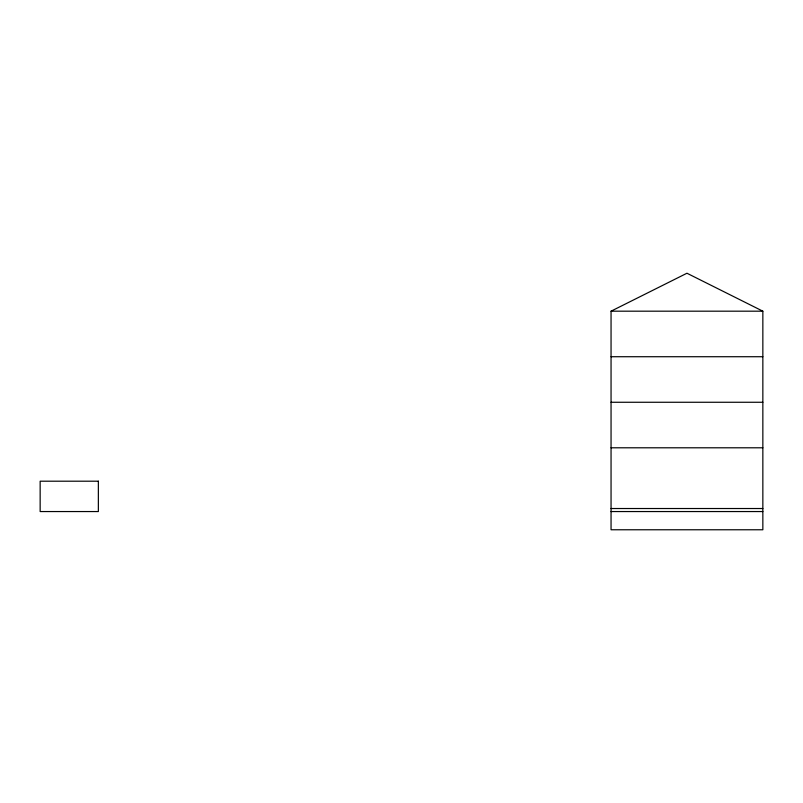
<?xml version="1.0" encoding="UTF-8"?>
<svg xmlns="http://www.w3.org/2000/svg" width="803" height="803" viewBox="0 0 803 803"><rect width="100%" height="100%" fill="white"/><g stroke="black" fill="none" stroke-linecap="round" stroke-linejoin="round"><path stroke-width="1.2" d="M611.053 311.183L686.956 273.231L762.85 311.183L762.85 529.769L611.053 529.769L611.053 311.183L762.85 311.183M611.053 356.723L762.85 356.723M611.053 402.263L762.85 402.263M611.053 447.793L762.85 447.793M611.053 508.52L762.85 508.52M611.053 511.551L762.85 511.551M98.357 481.198L40.15 481.198L40.15 511.551L98.357 511.551L98.357 481.198"/></g></svg>
